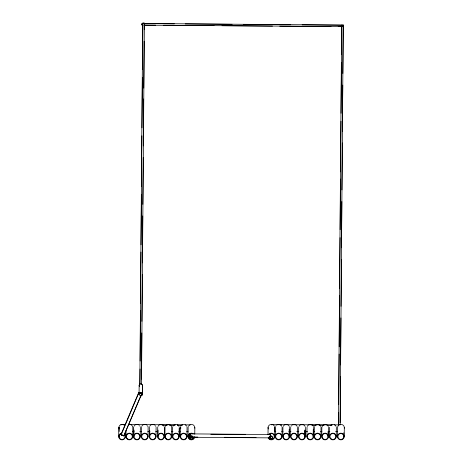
<?xml version="1.0" encoding="UTF-8"?>
<svg xmlns="http://www.w3.org/2000/svg" width="463" height="463" viewBox="0 0 463 463"><rect width="100%" height="100%" fill="white"/><g stroke="black" fill="none" stroke-linecap="round" stroke-linejoin="round"><path stroke-width="0.69" d="M121.121 424.698L125.444 424.554M271.544 424.698L332.046 424.837M121.115 424.889L121.121 424.536M141.886 24.464C141.869 26.675 141.904 22.108 141.892 24.088M139.832 384.168L142.697 23.15L143.489 23.156M139.936 384.168L140.058 369.005M140.121 361.065L140.52 310.523M140.578 303.3L140.983 252.034M141.041 244.817L141.446 194.275M141.504 186.329L141.909 135.786M141.973 127.846L142.373 77.304M142.436 69.363L142.986 23.15M141.446 379.128L141.817 332.914M141.909 321.363L142.28 274.432M142.373 262.88L142.743 215.943M142.835 204.391L143.212 157.461M143.298 145.909L143.675 98.978M143.762 88.144L144.132 41.213M144.224 29.661L144.381 23.162L141.516 384.18M270.461 437.419L270.456 437.882L189.911 437.24L189.917 436.881M189.934 434.23L189.94 433.872L270.485 434.508L270.485 434.867M189.911 437.072L189.917 436.673M189.934 434.444L189.94 434.039L189.928 434.907M189.923 436.036L189.911 437.24M189.928 435.075L189.934 434.282M189.917 436.105L189.928 435.006M270.461 437.523L270.456 437.882M270.461 437.309L270.461 437.714L270.467 436.846M270.479 435.081L270.485 434.676L269.044 434.711M270.461 437.471L270.467 436.678M270.479 435.37L270.485 434.919M270.467 436.748L270.479 435.249M271.544 424.889L271.544 424.536M338.47 425.636L341.653 25.071L342.012 25.071M338.58 425.636L338.685 412.62M338.748 404.668L339.147 354.056M339.205 346.822L339.61 295.487M339.668 288.258L340.074 237.646M340.137 229.689L340.536 179.077M340.594 171.848L341 121.237M341.063 113.279L341.462 62.667M341.526 54.715L341.752 26.518M340.074 422.754L340.444 376.483M340.536 364.913L340.907 317.913M341 306.344L341.376 259.349M341.462 247.78L341.833 201.503M341.925 189.934L342.296 142.94M342.389 131.37L342.759 85.094M342.851 73.524L343.222 26.53M343.251 26.084L343.257 25.453M340.166 424.924L343.233 25.083M144.045 25.187L343.251 26.536M189.917 436.296L189.923 435.839M189.928 435.272L189.928 434.815M189.923 436.204L189.911 437.031L197.823 437.089M189.934 434.329L189.94 433.872M270.467 436.939L270.467 436.476M270.479 435.55L270.485 434.745M270.479 434.971L270.485 434.508M343.245 26.767L343.251 26.067M118.696 436.933L118.8 427.291M119.118 436.875L119.136 435.527M119.182 431.487L119.222 427.343A2.952 2.946 0.6 0 0 119.217 428.113M125.398 436.962L125.461 431.574M126 436.933L126.063 430.659M132.702 436.962A3.38 3.368 0.6 0 0 128.072 433.385A3.38 3.368 0.6 0 0 127.284 439.173A3.38 3.368 0.6 0 0 132.702 436.962L132.806 427.32A3.38 3.368 0.6 0 0 129.027 424.403M133.541 436.933L133.645 427.291M133.963 436.875L133.981 435.527M134.004 433.507L134.038 430.04M139.068 393.145L139.155 385.291M140.243 436.962A3.38 3.368 0.6 0 0 135.618 433.385A3.38 3.368 0.6 0 0 134.826 439.173A3.38 3.368 0.6 0 0 140.243 436.962L140.347 427.32M141.325 436.933L141.429 427.291M142.407 394.071L142.506 385.309M140.075 395.836A1.69 1.684 0.6 0 0 142.401 394.511L142.5 385.748M148.027 436.962A3.38 3.368 0.6 0 0 143.403 433.385A3.38 3.368 0.6 0 0 142.61 439.173A3.38 3.368 0.6 0 0 148.027 436.962L148.131 427.32A3.38 3.368 0.6 0 0 147.471 425.705M149.294 436.933L149.393 427.291M149.717 436.875L149.78 430.717M155.99 436.962A3.38 3.368 0.6 0 0 151.366 433.385A3.38 3.368 0.6 0 0 150.573 439.173A3.38 3.368 0.6 0 0 155.99 436.962L156.095 427.32M157.617 436.933L157.721 427.291M158.039 436.875L158.057 435.527M158.08 433.507L158.114 430.04M164.319 436.962A3.38 3.368 0.6 0 0 159.694 433.385A3.38 3.368 0.6 0 0 158.902 439.173A3.38 3.368 0.6 0 0 164.319 436.962L164.423 427.32M164.921 436.933L165.025 427.291M171.623 436.962A3.38 3.368 0.6 0 0 166.993 433.385A3.38 3.368 0.6 0 0 166.2 439.173A3.38 3.368 0.6 0 0 171.623 436.962L171.721 427.32A3.38 3.368 0.6 0 0 165.256 426.44M172.462 436.933L172.566 427.291M179.169 436.082L179.268 427.32M179.164 436.962A3.38 3.368 0.6 0 0 174.539 433.385A3.38 3.368 0.6 0 0 173.747 439.173A3.38 3.368 0.6 0 0 179.164 436.962L179.262 428.2M180.246 436.933L180.35 427.291M180.755 428.692L180.773 427.343M186.948 436.962A3.38 3.368 0.6 0 0 182.324 433.385A3.38 3.368 0.6 0 0 181.531 439.173A3.38 3.368 0.6 0 0 186.948 436.962L187.052 427.32A3.38 3.368 0.6 0 0 186.826 426.469M188.03 436.933L188.134 427.291M194.761 434.265L194.836 427.32M268.002 434.705L268.089 427.291M274.264 436.904L274.281 434.792M274.333 430.839L274.362 427.378M274.686 436.962L274.791 427.32M275.288 436.933L275.387 427.291M281.984 436.962A3.38 3.368 0.6 0 0 277.36 433.385A3.38 3.368 0.6 0 0 276.567 439.173A3.38 3.368 0.6 0 0 281.984 436.962L282.089 427.32M282.829 436.933L282.934 427.291M289.109 436.904A2.952 2.946 0.6 0 0 285.063 433.779A2.952 2.946 0.6 0 0 284.369 438.837A2.952 2.946 0.6 0 0 289.109 436.904L289.184 429.398M289.531 436.962A3.38 3.368 0.6 0 0 284.901 433.385A3.38 3.368 0.6 0 0 284.108 439.173A3.38 3.368 0.6 0 0 289.531 436.962L289.63 427.32M290.614 436.933L290.718 427.291M297.315 436.962A3.38 3.368 0.6 0 0 292.685 433.385A3.38 3.368 0.6 0 0 291.893 439.173A3.38 3.368 0.6 0 0 297.315 436.962L297.414 427.32M298.577 436.933L298.681 427.291M304.862 436.14L304.926 430.069M304.857 436.904A2.952 2.946 0.6 0 0 300.811 433.779A2.952 2.946 0.6 0 0 300.122 438.837A2.952 2.946 0.6 0 0 304.857 436.904L304.932 430.168M305.279 436.962A3.38 3.368 0.6 0 0 300.655 433.385A3.38 3.368 0.6 0 0 299.862 439.173A3.38 3.368 0.6 0 0 305.279 436.962L305.383 427.32M306.905 436.933L307.01 427.291M313.185 436.904A2.952 2.946 0.6 0 0 309.139 433.779A2.952 2.946 0.6 0 0 308.451 438.837A2.952 2.946 0.6 0 0 313.185 436.904L313.266 429.398M313.607 436.962A3.38 3.368 0.6 0 0 308.977 433.385A3.38 3.368 0.6 0 0 308.184 439.173A3.38 3.368 0.6 0 0 313.607 436.962L313.706 427.32M314.209 436.933L314.308 427.291M320.905 436.962A3.38 3.368 0.6 0 0 316.281 433.385A3.38 3.368 0.6 0 0 315.488 439.173A3.38 3.368 0.6 0 0 320.905 436.962L321.009 427.32M321.75 436.933L321.854 427.291A3.38 3.368 0.6 0 1 328.331 426.469M328.03 436.904A2.952 2.946 0.6 0 0 323.984 433.779A2.952 2.946 0.6 0 0 323.29 438.837A2.952 2.946 0.6 0 0 328.03 436.904L328.082 431.418M328.452 436.962A3.38 3.368 0.6 0 0 323.822 433.385A3.38 3.368 0.6 0 0 323.029 439.173A3.38 3.368 0.6 0 0 328.452 436.962L328.551 427.32M329.534 436.933L329.639 427.291M336.236 436.962A3.38 3.368 0.6 0 0 331.606 433.385A3.38 3.368 0.6 0 0 330.814 439.173A3.38 3.368 0.6 0 0 336.236 436.962L336.335 427.32M337.498 436.933L337.602 427.291A3.38 3.368 0.6 0 1 341.405 424.409A3.38 3.368 0.6 0 1 344.298 428.2M343.777 436.904A2.952 2.946 0.6 0 0 339.732 433.779A2.952 2.946 0.6 0 0 339.043 438.837A2.952 2.946 0.6 0 0 343.777 436.904L343.818 432.766M344.2 436.962A3.38 3.368 0.6 0 0 339.576 433.385A3.38 3.368 0.6 0 0 338.783 439.173A3.38 3.368 0.6 0 0 344.2 436.962L344.304 427.32M120.918 434.601L121.422 434.774L120.918 434.601L138.802 392.346L139.56 392.612M121.196 434.734L139.01 392.416M123.812 435.828L141.707 393.562L141.215 393.319M123.824 435.816L141.898 393.643L141.458 393.428M141.886 393.654L140.827 393.243M121.115 434.682L121.682 434.873M144.369 23.162L143.594 23.156M334.205 424.849L339.246 424.872M280.184 424.999L281.626 425.011M311.877 425.161L316.2 425.184M319.076 425.196L324.123 425.225M327 425.237L332.04 425.26M128.32 424.571L175.136 424.803M177.3 424.814L182.341 424.843M185.223 424.855L190.264 424.878M162.172 425.167L167.212 425.19M169.377 425.202L175.136 425.231M177.294 425.242L182.341 425.265M274.391 431.296L275.832 431.302M281.597 431.331L283.038 431.337M288.796 431.366L290.955 431.377M296.719 431.406L298.878 431.418M304.642 431.447L307.525 431.464M313.283 431.493L314.724 431.499M320.489 431.528L321.93 431.533M328.412 431.568L329.853 431.574M335.611 431.603L337.77 431.614M132.609 431.337L134.05 431.348M139.814 431.377L141.256 431.383M147.738 431.418L149.896 431.423M155.661 431.452L157.819 431.464M171.501 431.533L172.942 431.539M178.706 431.568L180.148 431.58M186.63 431.609L188.071 431.614M144.097 23.162L142.743 23.15M342.985 25.077L343.297 25.083L144.057 23.497M144.057 23.607L174.372 23.845M185.2 23.931L232.113 24.308M243.66 24.394L290.573 24.77M302.119 24.863L343.262 25.199M144.045 25.077L155.597 25.17M163.532 25.233L214.056 25.633M221.997 25.697L272.516 26.102M279.733 26.16L330.981 26.565M338.198 26.622L343.251 26.651M210.792 434.248L245.315 434.525M224.433 437.303L256.074 437.552M138.802 392.346L139.299 392.514M141.4 393.469L141.765 393.619M123.517 435.729L123.887 435.874M123.256 435.631L123.667 435.799M139.45 392.56L139.878 392.74M141.256 393.423L140.092 392.948M121.566 434.821L123.117 435.469M122.944 435.504L123.372 435.683M139.809 392.705L140.607 393.041M121.925 434.965L122.319 435.127M123.013 435.538L122.209 435.203M140.578 393.035L140.995 393.209M121.821 435.035L122.244 435.208M140.914 393.18L141.342 393.365M139.357 392.624L139.785 392.803M123.036 435.44L123.459 435.619M121.48 434.879L121.902 435.064M139.085 392.491L139.485 392.67M123.337 435.573L123.737 435.752M121.202 434.751L121.601 434.925M138.894 392.398L139.241 392.555M123.575 435.689L124.02 435.903M139.652 386.408A1.476 1.47 0.6 0 1 139.936 384.348M141.4 384.163A1.476 1.47 0.6 0 1 142.193 384.961M139.485 386.536A1.69 1.684 0.6 0 1 140.613 383.844A1.69 1.684 0.6 0 1 142.384 386.171M139.166 394.916A1.69 1.684 0.6 0 1 140.515 392.607A1.69 1.684 0.6 0 1 142.401 394.511M139.265 394.464A1.476 1.47 0.6 0 1 140.931 392.821A1.476 1.47 0.6 0 1 142.089 394.852A1.476 1.47 0.6 0 1 139.826 395.443M188.366 426.44A3.38 3.368 0.6 0 1 194.83 428.2M194.732 436.962A3.38 3.368 0.6 0 1 190.351 439.717A3.38 3.368 0.6 0 1 188.395 434.936A3.38 3.368 0.6 0 1 193.453 433.843M194.31 436.904A2.952 2.946 0.6 0 1 190.733 439.381A2.952 2.946 0.6 0 1 188.574 435.608A2.952 2.946 0.6 0 1 192.527 433.79M275.624 426.44A3.38 3.368 0.6 0 1 276.064 425.682M276.695 425.063A3.38 3.368 0.6 0 1 280.81 425.08M281.429 425.705A3.38 3.368 0.6 0 1 281.863 426.469M307.241 426.44A3.38 3.368 0.6 0 1 313.486 426.469M283.165 426.44A3.38 3.368 0.6 0 1 289.41 426.469M314.539 426.44A3.38 3.368 0.6 0 1 320.784 426.469M290.949 426.44A3.38 3.368 0.6 0 1 291.395 425.682M292.02 425.063A3.38 3.368 0.6 0 1 297.194 426.469M298.913 426.44A3.38 3.368 0.6 0 1 305.158 426.469M268.308 429.022A3.38 3.368 0.6 0 1 270.161 424.623A3.38 3.368 0.6 0 1 274.565 426.469M268.667 434.444A3.38 3.368 0.6 0 1 273.841 434.242A3.38 3.368 0.6 0 1 273.141 439.358A3.38 3.368 0.6 0 1 268.21 437.784M269.553 434.161A2.952 2.946 0.6 0 1 273.836 434.936A2.952 2.946 0.6 0 1 272.69 439.127A2.952 2.946 0.6 0 1 268.604 437.622M330.316 425.682A3.38 3.368 0.6 0 1 336.115 426.469M157.952 426.44A3.38 3.368 0.6 0 1 164.197 426.469M172.797 426.44A3.38 3.368 0.6 0 1 179.042 426.469M180.582 426.44A3.38 3.368 0.6 0 1 186.386 425.705M149.624 426.44A3.38 3.368 0.6 0 1 154.816 425.08M155.435 425.705A3.38 3.368 0.6 0 1 155.869 426.469M141.661 426.44A3.38 3.368 0.6 0 1 146.846 425.08M133.876 426.44A3.38 3.368 0.6 0 1 139.062 425.08M139.687 425.705A3.38 3.368 0.6 0 1 140.121 426.469M119.02 429.022A3.38 3.368 0.6 0 1 124.217 425.08M124.744 434.468A3.38 3.368 0.6 0 1 123.598 439.503A3.38 3.368 0.6 0 1 118.823 437.506A3.38 3.368 0.6 0 1 121.624 433.165M124.402 434.728A2.952 2.946 0.6 0 1 123.401 439.127A2.952 2.946 0.6 0 1 119.228 437.379A2.952 2.946 0.6 0 1 121.682 433.588M190.397 438.855A1.69 1.684 0.6 0 0 193.112 437.749A1.69 1.684 0.6 0 0 190.797 435.961A1.69 1.684 0.6 0 0 190.397 438.855M190.53 438.687A1.476 1.47 0.6 0 0 192.897 437.72A1.476 1.47 0.6 0 0 190.878 436.158A1.476 1.47 0.6 0 0 190.53 438.687M269.75 438.855A1.69 1.684 0.6 0 0 272.458 437.749A1.69 1.684 0.6 0 0 270.143 435.961A1.69 1.684 0.6 0 0 269.75 438.855M269.883 438.687A1.476 1.47 0.6 0 0 272.25 437.72A1.476 1.47 0.6 0 0 270.224 436.158A1.476 1.47 0.6 0 0 269.883 438.687M276.828 438.837A2.952 2.946 0.6 0 0 281.562 436.904A2.952 2.946 0.6 0 0 277.522 433.779A2.952 2.946 0.6 0 0 276.828 438.837M315.749 438.837A2.952 2.946 0.6 0 0 320.483 436.904A2.952 2.946 0.6 0 0 316.443 433.779A2.952 2.946 0.6 0 0 315.749 438.837M292.153 438.837A2.952 2.946 0.6 0 0 296.893 436.904A2.952 2.946 0.6 0 0 292.847 433.779A2.952 2.946 0.6 0 0 292.153 438.837M331.074 438.837A2.952 2.946 0.6 0 0 335.814 436.904A2.952 2.946 0.6 0 0 331.768 433.779A2.952 2.946 0.6 0 0 331.074 438.837M159.162 438.837A2.952 2.946 0.6 0 0 163.896 436.904A2.952 2.946 0.6 0 0 159.857 433.779A2.952 2.946 0.6 0 0 159.162 438.837M166.466 438.837A2.952 2.946 0.6 0 0 171.2 436.904A2.952 2.946 0.6 0 0 167.155 433.779A2.952 2.946 0.6 0 0 166.466 438.837M174.007 438.837A2.952 2.946 0.6 0 0 178.741 436.904A2.952 2.946 0.6 0 0 174.701 433.779A2.952 2.946 0.6 0 0 174.007 438.837M181.791 438.837A2.952 2.946 0.6 0 0 186.525 436.904A2.952 2.946 0.6 0 0 182.486 433.779A2.952 2.946 0.6 0 0 181.791 438.837M150.834 438.837A2.952 2.946 0.6 0 0 155.568 436.904A2.952 2.946 0.6 0 0 151.528 433.779A2.952 2.946 0.6 0 0 150.834 438.837M142.87 438.837A2.952 2.946 0.6 0 0 147.604 436.904A2.952 2.946 0.6 0 0 143.565 433.779A2.952 2.946 0.6 0 0 142.87 438.837M135.086 438.837A2.952 2.946 0.6 0 0 139.82 436.904A2.952 2.946 0.6 0 0 135.781 433.779A2.952 2.946 0.6 0 0 135.086 438.837M127.545 438.837A2.952 2.946 0.6 0 0 132.279 436.904A2.952 2.946 0.6 0 0 128.234 433.779A2.952 2.946 0.6 0 0 127.545 438.837"/></g></svg>
